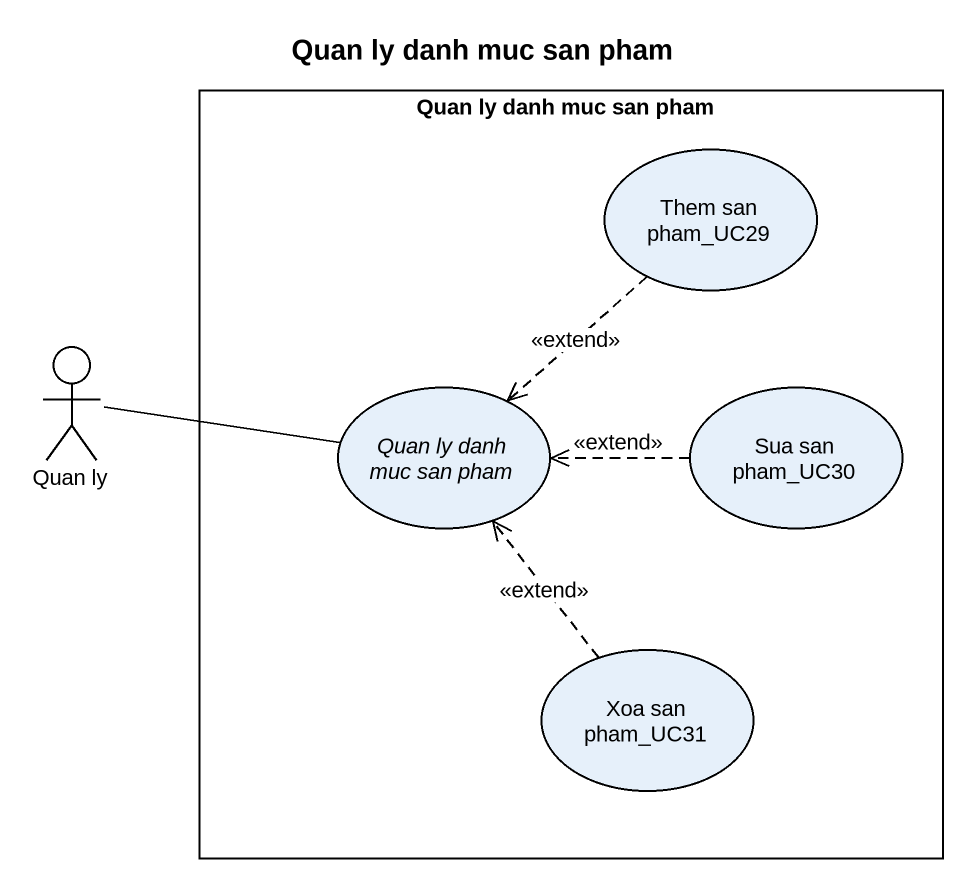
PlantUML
@startuml
title Quan ly danh muc san pham
rectangle "Quan ly danh muc san pham" as Quan_ly_danh_muc_san_pham {
  usecase "Them san pham_UC29" as Them_san_pham_UC29
  usecase "Quan ly danh muc san pham" as Quan_ly_danh_muc_san_pham_2
  usecase "Sua san pham_UC30" as Sua_san_pham_UC30
  usecase "Xoa san pham_UC31" as Xoa_san_pham_UC31
}
actor "Quan ly" as Quan_ly
Them_san_pham_UC29 ..> Quan_ly_danh_muc_san_pham_2 : <<extend>>
Quan_ly -right- Quan_ly_danh_muc_san_pham_2
Sua_san_pham_UC30 .left.> Quan_ly_danh_muc_san_pham_2 : <<extend>>
Xoa_san_pham_UC31 .up.> Quan_ly_danh_muc_san_pham_2 : <<extend>>
@enduml
